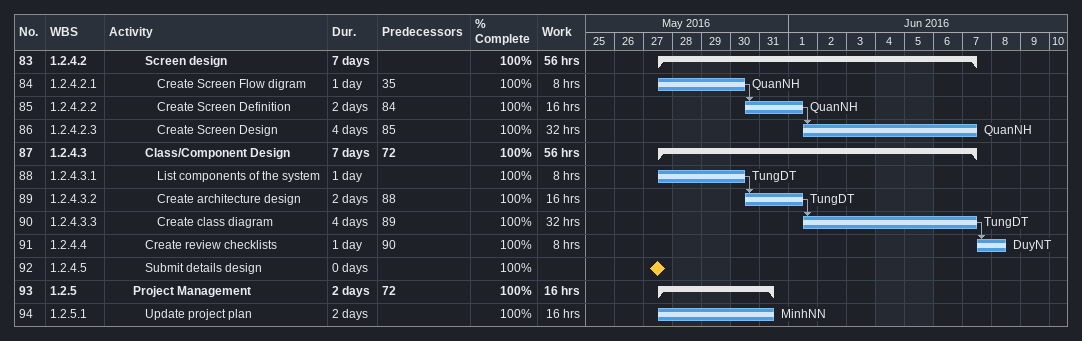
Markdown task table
| ID | WBS | Task | Duration | Start | Finish | Predecessors | Resources | % complete | Work (h) |
|---|---|---|---|---|---|---|---|---|---|
| 83 | 1.2.4.2 | **Screen design** | 7d | 2016-05-27 | 2016-06-07 |  |  | 100 | 56 |
| 84 | 1.2.4.2.1 | Create Screen Flow digram | 1d | 2016-05-27 | 2016-05-30 | 35 | QuanNH | 100 | 8 |
| 85 | 1.2.4.2.2 | Create Screen Definition | 2d | 2016-05-30 | 2016-06-01 | 84 | QuanNH | 100 | 16 |
| 86 | 1.2.4.2.3 | Create Screen Design | 4d | 2016-06-01 | 2016-06-07 | 85 | QuanNH | 100 | 32 |
| 87 | 1.2.4.3 | **Class/Component Design** | 7d | 2016-05-27 | 2016-06-07 | 72 |  | 100 | 56 |
| 88 | 1.2.4.3.1 | List components of the system | 1d | 2016-05-27 | 2016-05-30 |  | TungDT | 100 | 8 |
| 89 | 1.2.4.3.2 | Create architecture design | 2d | 2016-05-30 | 2016-06-01 | 88 | TungDT | 100 | 16 |
| 90 | 1.2.4.3.3 | Create class diagram | 4d | 2016-06-01 | 2016-06-07 | 89 | TungDT | 100 | 32 |
| 91 | 1.2.4.4 | Create review checklists | 1d | 2016-06-07 | 2016-06-08 | 90 | DuyNT | 100 | 8 |
| 92 | 1.2.4.5 | Submit details design | 0d | 2016-05-27 | 2016-05-27 |  |  | 100 |  |
| 93 | 1.2.5 | **Project Management** | 2d | 2016-05-27 | 2016-05-31 | 72 |  | 100 | 16 |
| 94 | 1.2.5.1 | Update project plan | 2d | 2016-05-27 | 2016-05-31 |  | MinhNN | 100 | 16 |
